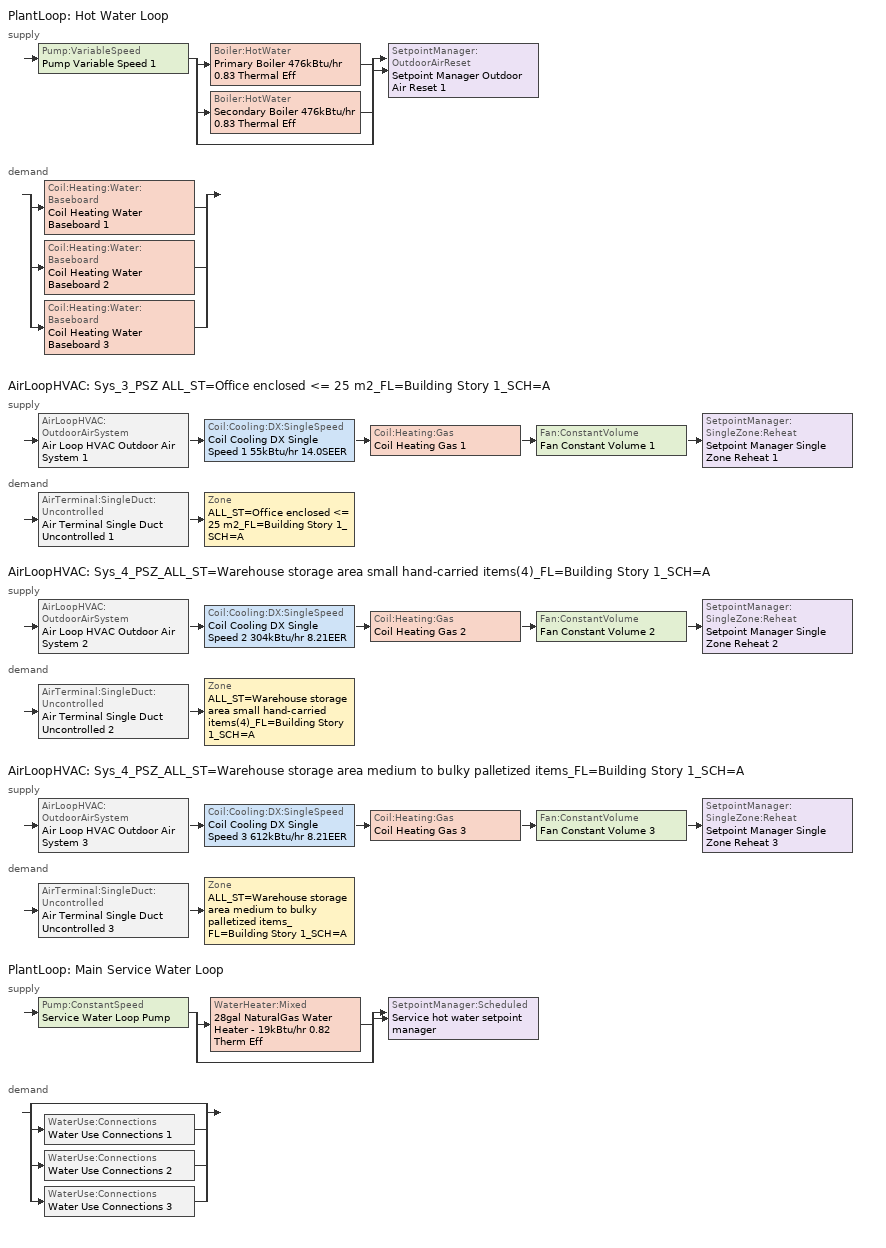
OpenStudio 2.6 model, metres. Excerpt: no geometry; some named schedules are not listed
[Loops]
PlantLoop 'Hot Water Loop'
 supply: Pump:VariableSpeed 'Pump Variable Speed 1' > split
  | Boiler:HotWater 'Primary Boiler 476kBtu/hr 0.83 Thermal Eff'
  | Boiler:HotWater 'Secondary Boiler 476kBtu/hr 0.83 Thermal Eff'
  | bypass
  join > SetpointManager:OutdoorAirReset 'Setpoint Manager Outdoor Air Reset 1'
 demand: split
  | Coil:Heating:Water:Baseboard 'Coil Heating Water Baseboard 1'
  | Coil:Heating:Water:Baseboard 'Coil Heating Water Baseboard 2'
  | Coil:Heating:Water:Baseboard 'Coil Heating Water Baseboard 3'
AirLoopHVAC 'Sys_3_PSZ ALL_ST=Office enclosed <= 25 m2_FL=Building Story 1_SCH=A'
 supply: AirLoopHVAC:OutdoorAirSystem 'Air Loop HVAC Outdoor Air System 1' > Coil:Cooling:DX:SingleSpeed 'Coil Cooling DX Single Speed 1 55kBtu/hr 14.0SEER' > Coil:Heating:Gas 'Coil Heating Gas 1' > Fan:ConstantVolume 'Fan Constant Volume 1' > SetpointManager:SingleZone:Reheat 'Setpoint Manager Single Zone Reheat 1'
 demand: AirTerminal:SingleDuct:Uncontrolled 'Air Terminal Single Duct Uncontrolled 1' > Zone 'ALL_ST=Office enclosed <= 25 m2_FL=Building Story 1_SCH=A'
AirLoopHVAC 'Sys_4_PSZ_ALL_ST=Warehouse storage area small hand-carried items(4)_FL=Building Story 1_SCH=A'
 supply: AirLoopHVAC:OutdoorAirSystem 'Air Loop HVAC Outdoor Air System 2' > Coil:Cooling:DX:SingleSpeed 'Coil Cooling DX Single Speed 2 304kBtu/hr 8.21EER' > Coil:Heating:Gas 'Coil Heating Gas 2' > Fan:ConstantVolume 'Fan Constant Volume 2' > SetpointManager:SingleZone:Reheat 'Setpoint Manager Single Zone Reheat 2'
 demand: AirTerminal:SingleDuct:Uncontrolled 'Air Terminal Single Duct Uncontrolled 2' > Zone 'ALL_ST=Warehouse storage area small hand-carried items(4)_FL=Building Story 1_SCH=A'
AirLoopHVAC 'Sys_4_PSZ_ALL_ST=Warehouse storage area medium to bulky palletized items_FL=Building Story 1_SCH=A'
 supply: AirLoopHVAC:OutdoorAirSystem 'Air Loop HVAC Outdoor Air System 3' > Coil:Cooling:DX:SingleSpeed 'Coil Cooling DX Single Speed 3 612kBtu/hr 8.21EER' > Coil:Heating:Gas 'Coil Heating Gas 3' > Fan:ConstantVolume 'Fan Constant Volume 3' > SetpointManager:SingleZone:Reheat 'Setpoint Manager Single Zone Reheat 3'
 demand: AirTerminal:SingleDuct:Uncontrolled 'Air Terminal Single Duct Uncontrolled 3' > Zone 'ALL_ST=Warehouse storage area medium to bulky palletized items_FL=Building Story 1_SCH=A'
PlantLoop 'Main Service Water Loop'
 supply: Pump:ConstantSpeed 'Service Water Loop Pump' > split
  | WaterHeater:Mixed '28gal NaturalGas Water Heater - 19kBtu/hr 0.82 Therm Eff'
  | bypass
  join > SetpointManager:Scheduled 'Service hot water setpoint manager'
 demand: split
  | bypass
  | WaterUse:Connections 'Water Use Connections 1'
  | WaterUse:Connections 'Water Use Connections 2'
  | WaterUse:Connections 'Water Use Connections 3'
[Sizing:Zone] Zone Cooling Design Supply Air Temperature Input Method=SupplyAirTemperature; Zone Cooling Design Supply Air Temperature {C}=13; Zone Cooling Design Supply Air Temperature Difference {deltaC}=11.11; Zone Heating Design Supply Air Temperature Input Method=SupplyAirTemperature; Zone Heating Design Supply Air Temperature {C}=43; Zone Heating Design Supply Air Temperature Difference {deltaC}=11.11; Zone Cooling Design Supply Air Humidity Ratio {kg-H2O/kg-air}=0.0085; Zone Heating Design Supply Air Humidity Ratio {kg-H2O/kg-air}=0.008; Zone Heating Sizing Factor=1.3; Zone Cooling Sizing Factor=1.1; Cooling Design Air Flow Method=DesignDay; Heating Design Air Flow Method=DesignDay; Account for Dedicated Outdoor Air System=No; Dedicated Outdoor Air System Control Strategy=NeutralSupplyAir; Dedicated Outdoor Air Low Setpoint Temperature for Design {C}=autosize; Dedicated Outdoor Air High Setpoint Temperature for Design {C}=autosize
ALL_ST=Office enclosed <= 25 m2_FL=Building Story 1_SCH=A; ALL_ST=Warehouse storage area small hand-carried items(4)_FL=Building Story 1_SCH=A; ALL_ST=Warehouse storage area medium to bulky palletized items_FL=Building Story 1_SCH=A
[Zone equipment]
ALL_ST=Office enclosed <= 25 m2_FL=Building Story 1_SCH=A: Air Terminal Single Duct Uncontrolled 1, Zone HVAC Baseboard Convective Water 1
ALL_ST=Warehouse storage area small hand-carried items(4)_FL=Building Story 1_SCH=A: Air Terminal Single Duct Uncontrolled 2, Zone HVAC Baseboard Convective Water 2
ALL_ST=Warehouse storage area medium to bulky palletized items_FL=Building Story 1_SCH=A: Air Terminal Single Duct Uncontrolled 3, Zone HVAC Baseboard Convective Water 3
[PlantLoop] Glycol Concentration=0; Plant Loop Volume {m3}=Autocalculate; Load Distribution Scheme=Optimal
Name | Fluid Type | Maximum Loop Temperature {C} | Minimum Loop Temperature {C}
Hot Water Loop | Water
Main Service Water Loop |  | 60 | 10
[Sizing:Plant] Loop Type=Heating; Sizing Option=NonCoincident; Zone Timesteps in Averaging Window=1; Coincident Sizing Factor Mode=None
Name | Design Loop Exit Temperature {C} | Loop Design Temperature Difference {deltaC}
Hot Water Loop | 82 | 16
Main Service Water Loop | 60 | 5
[Pump:VariableSpeed]
Pump Variable Speed 1: Motor Efficiency=0.865; Pump Control Type=Intermittent; Skin Loss Radiative Fraction=0.5; Design Power Sizing Method=PowerPerFlowPerPressure; Design Electric Power per Unit Flow Rate {W/(m3/s)}=348701.1; Design Shaft Power per Unit Flow Rate per Unit Head {W-s/m3-Pa}=1.45151; Design Minimum Flow Rate Fraction=0
[Boiler:HotWater] Fuel Type=NaturalGas; Nominal Capacity {W}=139392; Nominal Thermal Efficiency=0.83; Normalized Boiler Efficiency Curve=BOILER-EFFFPLR-NECB2011; Water Outlet Upper Temperature Limit {C}=99; Boiler Flow Mode=ConstantFlow; Parasitic Electric Load {W}=0; Sizing Factor=1
Primary Boiler 476kBtu/hr 0.83 Thermal Eff; Secondary Boiler 476kBtu/hr 0.83 Thermal Eff
[SetpointManager:OutdoorAirReset]
Setpoint Manager Outdoor Air Reset 1: Control Variable=Temperature; Setpoint at Outdoor Low Temperature {C}=82; Outdoor Low Temperature {C}=-16; Setpoint at Outdoor High Temperature {C}=60; Outdoor High Temperature {C}=0
[AirLoopHVAC] Design Supply Air Flow Rate {m3/s}=AutoSize
Name | Availability Schedule
Sys_3_PSZ ALL_ST=Office enclosed <= 25 m2_FL=Building Story 1_SCH=A | Sys_3_PSZ ALL_ST=Office enclosed <= 25 m2_FL=Building Story 1_SCH=A Occ Sch
Sys_4_PSZ_ALL_ST=Warehouse storage area small hand-carried items(4)_FL=Building Story 1_SCH=A | Sys_4_PSZ_ALL_ST=Warehouse storage area small hand-carried items(4)_FL=Building Story 1_SCH=A Occ Sch
Sys_4_PSZ_ALL_ST=Warehouse storage area medium to bulky palletized items_FL=Building Story 1_SCH=A | Sys_4_PSZ_ALL_ST=Warehouse storage area medium to bulky palletized items_FL=Building Story 1_SCH=A Occ Sch
[Sizing:System] Type of Load to Size On=Sensible; Design Outdoor Air Flow Rate {m3/s}=Autosize; Minimum System Air Flow Ratio=1; Preheat Design Temperature {C}=7; Preheat Design Humidity Ratio {kg-H2O/kg-Air}=0.008; Precool Design Temperature {C}=13; Precool Design Humidity Ratio {kg-H2O/kg-Air}=0.008; Central Cooling Design Supply Air Temperature {C}=13; Central Heating Design Supply Air Temperature {C}=43; Sizing Option=NonCoincident; 100% Outdoor Air in Cooling=No; 100% Outdoor Air in Heating=No; Central Cooling Design Supply Air Humidity Ratio {kg-H2O/kg-Air}=0.0085; Central Heating Design Supply Air Humidity Ratio {kg-H2O/kg-Air}=0.008; Cooling Design Air Flow Method=DesignDay; Cooling Design Air Flow Rate {m3/s}=0; Heating Design Air Flow Method=DesignDay; Heating Design Air Flow Rate {m3/s}=0; System Outdoor Air Method=ZoneSum; Zone Maximum Outdoor Air Fraction=1; Cooling Supply Air Flow Rate Per Floor Area {m3/s-m2}=0.00996765; Cooling Fraction of Autosized Cooling Supply Air Flow Rate=1; Cooling Supply Air Flow Rate Per Unit Cooling Capacity {m3/s-W}=3.94755e-05; Heating Supply Air Flow Rate Per Floor Area {m3/s-m2}=0.00996765; Heating Fraction of Autosized Heating Supply Air Flow Rate=1; Heating Fraction of Autosized Cooling Supply Air Flow Rate=1; Heating Supply Air Flow Rate Per Unit Heating Capacity {m3/s-W}=3.15882e-05; Cooling Design Capacity Method=CoolingDesignCapacity; Cooling Design Capacity {W}=autosize; Cooling Design Capacity Per Floor Area {W/m2}=234.7; Fraction of Autosized Cooling Design Capacity=1; Heating Design Capacity Method=HeatingDesignCapacity; Heating Design Capacity {W}=autosize; Heating Design Capacity Per Floor Area {W/m2}=157; Fraction of Autosized Heating Design Capacity=1; Central Cooling Capacity Control Method=OnOff
Sys_3_PSZ ALL_ST=Office enclosed <= 25 m2_FL=Building Story 1_SCH=A; Sys_4_PSZ_ALL_ST=Warehouse storage area small hand-carried items(4)_FL=Building Story 1_SCH=A; Sys_4_PSZ_ALL_ST=Warehouse storage area medium to bulky palletized items_FL=Building Story 1_SCH=A
[Fan:ConstantVolume] Availability Schedule=Always On Discrete; Fan Efficiency=0.39975; Pressure Rise {Pa}=640; Maximum Flow Rate {m3/s}=AutoSize; Motor Efficiency=0.615
Fan Constant Volume 1; Fan Constant Volume 2; Fan Constant Volume 3
[Coil:Heating:Gas] Availability Schedule=Always On Discrete; Nominal Capacity {W}=AutoSize; Parasitic Electric Load {W}=0; Part Load Fraction Correlation Curve=FURNACE-EFFPLR-NECB2011; Parasitic Gas Load {W}=0
Name | Gas Burner Efficiency
Coil Heating Gas 1 | 0.924
Coil Heating Gas 2; Coil Heating Gas 3 | 0.81
[Coil:Cooling:DX:SingleSpeed] Availability Schedule=Always On Discrete; Rated Total Cooling Capacity {W}=autosize; Rated Sensible Heat Ratio=autosize; Rated Air Flow Rate {m3/s}=autosize; Rated Evaporator Fan Power Per Volume Flow Rate {W/(m3/s)}=773.3; Total Cooling Capacity Function of Temperature Curve=DXCOOL-NECB2011-REF-CAPFT; Total Cooling Capacity Function of Flow Fraction Curve=DXCOOL-NECB2011-REF-CAPFFLOW; Energy Input Ratio Function of Temperature Curve=DXCOOL-NECB2011-REF-COOLEIRFT; Energy Input Ratio Function of Flow Fraction Curve=DXCOOL-NECB2011-REF-COOLEIRFFLOW; Part Load Fraction Correlation Curve=DXCOOL-NECB2011-REF-COOLPLFFPLR; Condenser Type=AirCooled; Evaporative Condenser Effectiveness=0; Evaporative Condenser Air Flow Rate {m3/s}=Autosize; Evaporative Condenser Pump Rated Power Consumption {W}=Autosize; Crankcase Heater Capacity {W}=0; Maximum Outdoor Dry-Bulb Temperature for Crankcase Heater Operation {C}=0; Basin Heater Capacity {W/K}=0; Basin Heater Setpoint Temperature {C}=10
Name | Rated COP {W/W}
Coil Cooling DX Single Speed 1 55kBtu/hr 14.0SEER | 3.8248
Coil Cooling DX Single Speed 2 304kBtu/hr 8.21EER | 2.97093
Coil Cooling DX Single Speed 3 612kBtu/hr 8.21EER | 3.16859
[Controller:OutdoorAir] Minimum Outdoor Air Flow Rate {m3/s}=autosize; Maximum Outdoor Air Flow Rate {m3/s}=Autosize; Economizer Control Action Type=ModulateFlow; Lockout Type=NoLockout; Minimum Limit Type=FixedMinimum; High Humidity Control=No; Heat Recovery Bypass Control Type=BypassWhenOAFlowGreaterThanMinimum
Name | Economizer Control Type | Economizer Maximum Limit Dry-Bulb Temperature {C} | Economizer Maximum Limit Enthalpy {J/kg} | Economizer Minimum Limit Dry-Bulb Temperature {C} | Minimum Outdoor Air Schedule | Controller Mechanical Ventilation
Controller Outdoor Air 1 | NoEconomizer | 28 | 64000 | -100 | Sys_3_PSZ ALL_ST=Office enclosed <= 25 m2_FL=Building Story 1_SCH=A Occ Sch | Controller Mechanical Ventilation 1
Controller Outdoor Air 2 | DifferentialEnthalpy |  |  |  | Sys_4_PSZ_ALL_ST=Warehouse storage area small hand-carried items(4)_FL=Building Story 1_SCH=A Occ Sch | Controller Mechanical Ventilation 2
Controller Outdoor Air 3 | DifferentialEnthalpy |  |  |  | Sys_4_PSZ_ALL_ST=Warehouse storage area medium to bulky palletized items_FL=Building Story 1_SCH=A Occ Sch | Controller Mechanical Ventilation 3
[Controller:MechanicalVentilation] Availability Schedule=Always On Discrete; System Outdoor Air Method=ZoneSum
Controller Mechanical Ventilation 1; Controller Mechanical Ventilation 2; Controller Mechanical Ventilation 3
[AirLoopHVAC:OutdoorAirSystem]
Name | Controller
Air Loop HVAC Outdoor Air System 1 | Controller Outdoor Air 1
Air Loop HVAC Outdoor Air System 2 | Controller Outdoor Air 2
Air Loop HVAC Outdoor Air System 3 | Controller Outdoor Air 3
[SetpointManager:SingleZone:Reheat] Minimum Supply Air Temperature {C}=13; Maximum Supply Air Temperature {C}=43
Name | Control Zone
Setpoint Manager Single Zone Reheat 1 | ALL_ST=Office enclosed <= 25 m2_FL=Building Story 1_SCH=A
Setpoint Manager Single Zone Reheat 2 | ALL_ST=Warehouse storage area small hand-carried items(4)_FL=Building Story 1_SCH=A
Setpoint Manager Single Zone Reheat 3 | ALL_ST=Warehouse storage area medium to bulky palletized items_FL=Building Story 1_SCH=A
[AirTerminal:SingleDuct:Uncontrolled] Availability Schedule=Always On Discrete; Maximum Air Flow Rate {m3/s}=AutoSize
Air Terminal Single Duct Uncontrolled 1; Air Terminal Single Duct Uncontrolled 2; Air Terminal Single Duct Uncontrolled 3
[Coil:Heating:Water:Baseboard] Heating Design Capacity Method=HeatingDesignCapacity; Heating Design Capacity {W}=autosize; Heating Design Capacity Per Floor Area {W/m2}=0; Fraction of Autosized Heating Design Capacity=0.8
Coil Heating Water Baseboard 1; Coil Heating Water Baseboard 2; Coil Heating Water Baseboard 3
[ZoneHVAC:Baseboard:Convective:Water] Availability Schedule=Always On Discrete
Name | Heating Coil
Zone HVAC Baseboard Convective Water 1 | Coil Heating Water Baseboard 1
Zone HVAC Baseboard Convective Water 2 | Coil Heating Water Baseboard 2
Zone HVAC Baseboard Convective Water 3 | Coil Heating Water Baseboard 3
[SetpointManager:Scheduled]
Service hot water setpoint manager: Control Variable=Temperature; Schedule=Service Water Loop Temp - 140F
[Pump:ConstantSpeed]
Service Water Loop Pump: Rated Flow Rate {m3/s}=autosize; Rated Pump Head {Pa}=1205.26; Rated Power Consumption {W}=autosize; Motor Efficiency=0.7; Fraction of Motor Inefficiencies to Fluid Stream=0; Pump Control Type=Intermittent; Design Power Sizing Method=PowerPerFlowPerPressure; Design Electric Power per Unit Flow Rate {W/(m3/s)}=348701.1; Design Shaft Power per Unit Flow Rate per Unit Head {W-s/m3-Pa}=1.28205
[WaterHeater:Mixed]
28gal NaturalGas Water Heater - 19kBtu/hr 0.82 Therm Eff: Tank Volume {m3}=0.104333; Setpoint Temperature Schedule=Service Water Loop Temp - 140F; Deadband Temperature Difference {deltaC}=2; Maximum Temperature Limit {C}=82.2222; Heater Control Type=Cycle; Heater Maximum Capacity {W}=5451.37; Heater Fuel Type=NaturalGas; Heater Thermal Efficiency=0.82; Part Load Factor Curve=SWH-EFFFPLR-NECB2011; Off Cycle Parasitic Fuel Consumption Rate {W}=20; Off Cycle Parasitic Fuel Type=NaturalGas; Off Cycle Parasitic Heat Fraction to Tank=0.8; On Cycle Parasitic Fuel Type=NaturalGas; On Cycle Parasitic Heat Fraction to Tank=0; Ambient Temperature Indicator=Schedule; Ambient Temperature Schedule=Water Heater Ambient Temp Schedule - 70F; Off Cycle Loss Coefficient to Ambient Temperature {W/K}=1.31796; On Cycle Loss Coefficient to Ambient Temperature {W/K}=1.31796; Use Side Effectiveness=1; Source Side Effectiveness=1; Use Side Design Flow Rate {m3/s}=autosize; Source Side Design Flow Rate {m3/s}=autosize; Indirect Water Heating Recovery Time {hr}=1.5; Source Side Flow Control Mode=IndirectHeatPrimarySetpoint
[WaterUse:Connections]
Name | Water Use Equipment Name 1
Water Use Connections 1 | Zone1 office Service Water Use 0.09gal/min
Water Use Connections 2 | Zone2 fine storage Service Water Use 0.15gal/min
Water Use Connections 3 | Zone3 bulk storage Service Water Use 0.18gal/min
[WaterUse:Equipment:Definition]
Name | Peak Flow Rate {m3/s} | Target Temperature Schedule | Sensible Fraction Schedule | Latent Fraction Schedule
Zone1 office Service Water Use Def 0.09gal/min | 5.66156e-06 | Schedule Ruleset 5 | Schedule Ruleset 3 | Schedule Ruleset 4
Zone2 fine storage Service Water Use Def 0.15gal/min | 9.62095e-06 | Schedule Ruleset 8 | Schedule Ruleset 6 | Schedule Ruleset 7
Zone3 bulk storage Service Water Use Def 0.18gal/min | 1.10641e-05 | Schedule Ruleset 11 | Schedule Ruleset 9 | Schedule Ruleset 10
[WaterUse:Equipment] Flow Rate Fraction Schedule=NECB-A-Service Water Heating
Name | Water Use Equipment Definition | Space
Zone1 office Service Water Use 0.09gal/min | Zone1 office Service Water Use Def 0.09gal/min | Zone1 Office
Zone2 fine storage Service Water Use 0.15gal/min | Zone2 fine storage Service Water Use Def 0.15gal/min | Zone2 Fine Storage
Zone3 bulk storage Service Water Use 0.18gal/min | Zone3 bulk storage Service Water Use Def 0.18gal/min | Zone3 Bulk Storage
[Schedule:Ruleset]
Name | Default Day Schedule | Summer Design Day Schedule | Winter Design Day Schedule
Service Water Loop Temp - 140F | Service Water Loop Temp - 140F Default
Water Heater Ambient Temp Schedule - 70F | Water Heater Ambient Temp Schedule - 70F Default
NECB-A-Service Water Heating | NECB-A-Service Water Heating Default
Sys_3_PSZ ALL_ST=Office enclosed <= 25 m2_FL=Building Story 1_SCH=A Occ Sch | Sys_3_PSZ ALL_ST=Office enclosed <= 25 m2_FL=Building Story 1_SCH=A Occ Sch Default | Sys_3_PSZ ALL_ST=Office enclosed <= 25 m2_FL=Building Story 1_SCH=A Occ Sch Summer Design Day | Sys_3_PSZ ALL_ST=Office enclosed <= 25 m2_FL=Building Story 1_SCH=A Occ Sch Winter Design Day
Sys_4_PSZ_ALL_ST=Warehouse storage area medium to bulky palletized items_FL=Building Story 1_SCH=A Occ Sch | Sys_4_PSZ_ALL_ST=Warehouse storage area medium to bulky palletized items_FL=Building Story 1_SCH=A Occ Sch Default | Sys_4_PSZ_ALL_ST=Warehouse storage area medium to bulky palletized items_FL=Building Story 1_SCH=A Occ Sch Summer Design Day | Sys_4_PSZ_ALL_ST=Warehouse storage area medium to bulky palletized items_FL=Building Story 1_SCH=A Occ Sch Winter Design Day
Sys_4_PSZ_ALL_ST=Warehouse storage area small hand-carried items(4)_FL=Building Story 1_SCH=A Occ Sch | Sys_4_PSZ_ALL_ST=Warehouse storage area small hand-carried items(4)_FL=Building Story 1_SCH=A Occ Sch Default | Sys_4_PSZ_ALL_ST=Warehouse storage area small hand-carried items(4)_FL=Building Story 1_SCH=A Occ Sch Summer Design Day | Sys_4_PSZ_ALL_ST=Warehouse storage area small hand-carried items(4)_FL=Building Story 1_SCH=A Occ Sch Winter Design Day
[Schedule:Day]
Sys_3_PSZ ALL_ST=Office enclosed <= 25 m2_FL=Building Story 1_SCH=A Occ Sch Default; Sys_3_PSZ ALL_ST=Office enclosed <= 25 m2_FL=Building Story 1_SCH=A Occ Sch Winter Design Day; Sys_3_PSZ ALL_ST=Office enclosed <= 25 m2_FL=Building Story 1_SCH=A Occ Sch Summer Design Day; Sys_4_PSZ_ALL_ST=Warehouse storage area small hand-carried items(4)_FL=Building Story 1_SCH=A Occ Sch Default; Sys_4_PSZ_ALL_ST=Warehouse storage area small hand-carried items(4)_FL=Building Story 1_SCH=A Occ Sch Winter Design Day; Sys_4_PSZ_ALL_ST=Warehouse storage area small hand-carried items(4)_FL=Building Story 1_SCH=A Occ Sch Summer Design Day: 24, 0, 1
[Schedule:Rule] Date Specification Type=DateRange; Start Month=1; Start Day=1; End Month=12
Name | Schedule Ruleset | Rule Order | Day Schedule | Apply Monday | End Day | Apply Tuesday | Apply Wednesday | Apply Thursday | Apply Friday | Apply Saturday | Apply Sunday
Sys_3_PSZ ALL_ST=Office enclosed <= 25 m2_FL=Building Story 1_SCH=A Occ Sch Monday Rule | Sys_3_PSZ ALL_ST=Office enclosed <= 25 m2_FL=Building Story 1_SCH=A Occ Sch | 6 | Sys_3_PSZ ALL_ST=Office enclosed <= 25 m2_FL=Building Story 1_SCH=A Occ Sch Monday | Yes | 25
Sys_3_PSZ ALL_ST=Office enclosed <= 25 m2_FL=Building Story 1_SCH=A Occ Sch Tuesday Rule | Sys_3_PSZ ALL_ST=Office enclosed <= 25 m2_FL=Building Story 1_SCH=A Occ Sch | 5 | Sys_3_PSZ ALL_ST=Office enclosed <= 25 m2_FL=Building Story 1_SCH=A Occ Sch Tuesday |  | 26 | Yes
Sys_3_PSZ ALL_ST=Office enclosed <= 25 m2_FL=Building Story 1_SCH=A Occ Sch Wednesday Rule | Sys_3_PSZ ALL_ST=Office enclosed <= 25 m2_FL=Building Story 1_SCH=A Occ Sch | 4 | Sys_3_PSZ ALL_ST=Office enclosed <= 25 m2_FL=Building Story 1_SCH=A Occ Sch Wednesday |  | 27 |  | Yes
Sys_3_PSZ ALL_ST=Office enclosed <= 25 m2_FL=Building Story 1_SCH=A Occ Sch Thursday Rule | Sys_3_PSZ ALL_ST=Office enclosed <= 25 m2_FL=Building Story 1_SCH=A Occ Sch | 3 | Sys_3_PSZ ALL_ST=Office enclosed <= 25 m2_FL=Building Story 1_SCH=A Occ Sch Thursday |  | 28 |  |  | Yes
Sys_3_PSZ ALL_ST=Office enclosed <= 25 m2_FL=Building Story 1_SCH=A Occ Sch Friday Rule | Sys_3_PSZ ALL_ST=Office enclosed <= 25 m2_FL=Building Story 1_SCH=A Occ Sch | 2 | Sys_3_PSZ ALL_ST=Office enclosed <= 25 m2_FL=Building Story 1_SCH=A Occ Sch Friday |  | 29 |  |  |  | Yes
Sys_3_PSZ ALL_ST=Office enclosed <= 25 m2_FL=Building Story 1_SCH=A Occ Sch Saturday Rule | Sys_3_PSZ ALL_ST=Office enclosed <= 25 m2_FL=Building Story 1_SCH=A Occ Sch | 1 | Sys_3_PSZ ALL_ST=Office enclosed <= 25 m2_FL=Building Story 1_SCH=A Occ Sch Saturday |  | 30 |  |  |  |  | Yes
Sys_3_PSZ ALL_ST=Office enclosed <= 25 m2_FL=Building Story 1_SCH=A Occ Sch Sunday Rule | Sys_3_PSZ ALL_ST=Office enclosed <= 25 m2_FL=Building Story 1_SCH=A Occ Sch | 0 | Sys_3_PSZ ALL_ST=Office enclosed <= 25 m2_FL=Building Story 1_SCH=A Occ Sch Sunday |  | 31 |  |  |  |  |  | Yes
Sys_4_PSZ_ALL_ST=Warehouse storage area small hand-carried items(4)_FL=Building Story 1_SCH=A Occ Sch Monday Rule | Sys_4_PSZ_ALL_ST=Warehouse storage area small hand-carried items(4)_FL=Building Story 1_SCH=A Occ Sch | 6 | Sys_4_PSZ_ALL_ST=Warehouse storage area small hand-carried items(4)_FL=Building Story 1_SCH=A Occ Sch Monday | Yes | 25
[Schedule:Constant]
Always On Discrete: Value=1
[Curve:Biquadratic] Minimum Value of x=13; Maximum Value of x=24; Minimum Value of y=24; Maximum Value of y=46
Name | Coefficient1 Constant | Coefficient2 x | Coefficient3 x**2 | Coefficient4 y | Coefficient5 y**2 | Coefficient6 x*y
DXCOOL-NECB2011-REF-CAPFT | 0.867905 | 0.0142459 | 0.00055436 | -0.0075575 | 3.3e-05 | -0.0001918
DXCOOL-NECB2011-REF-COOLEIRFT | 0.116936 | 0.0284933 | -0.0004112 | 0.0214108 | 0.00016103 | -0.0006791
[Curve:Quadratic] Coefficient1 Constant=1; Coefficient2 x=0; Coefficient3 x**2=0; Minimum Value of x=0; Maximum Value of x=1
DXCOOL-NECB2011-REF-CAPFFLOW; DXCOOL-NECB2011-REF-COOLEIRFFLOW
[Curve:Cubic] Maximum Value of x=1
Name | Coefficient1 Constant | Coefficient2 x | Coefficient3 x**2 | Coefficient4 x**3 | Minimum Value of x
DXCOOL-NECB2011-REF-COOLPLFFPLR | 0.0277 | 4.9151 | -8.184 | 4.2702 | 0.7
BOILER-EFFFPLR-NECB2011 | 0.2901 | 2.6664 | -3.764 | 1.82 | 0
SWH-EFFFPLR-NECB2011 | 0.7576 | 1.0071 | -1.4443 | 0.6844 | 0
FURNACE-EFFPLR-NECB2011 | 0.7277 | 1.0667 | -1.5174 | 0.7282 | 0
